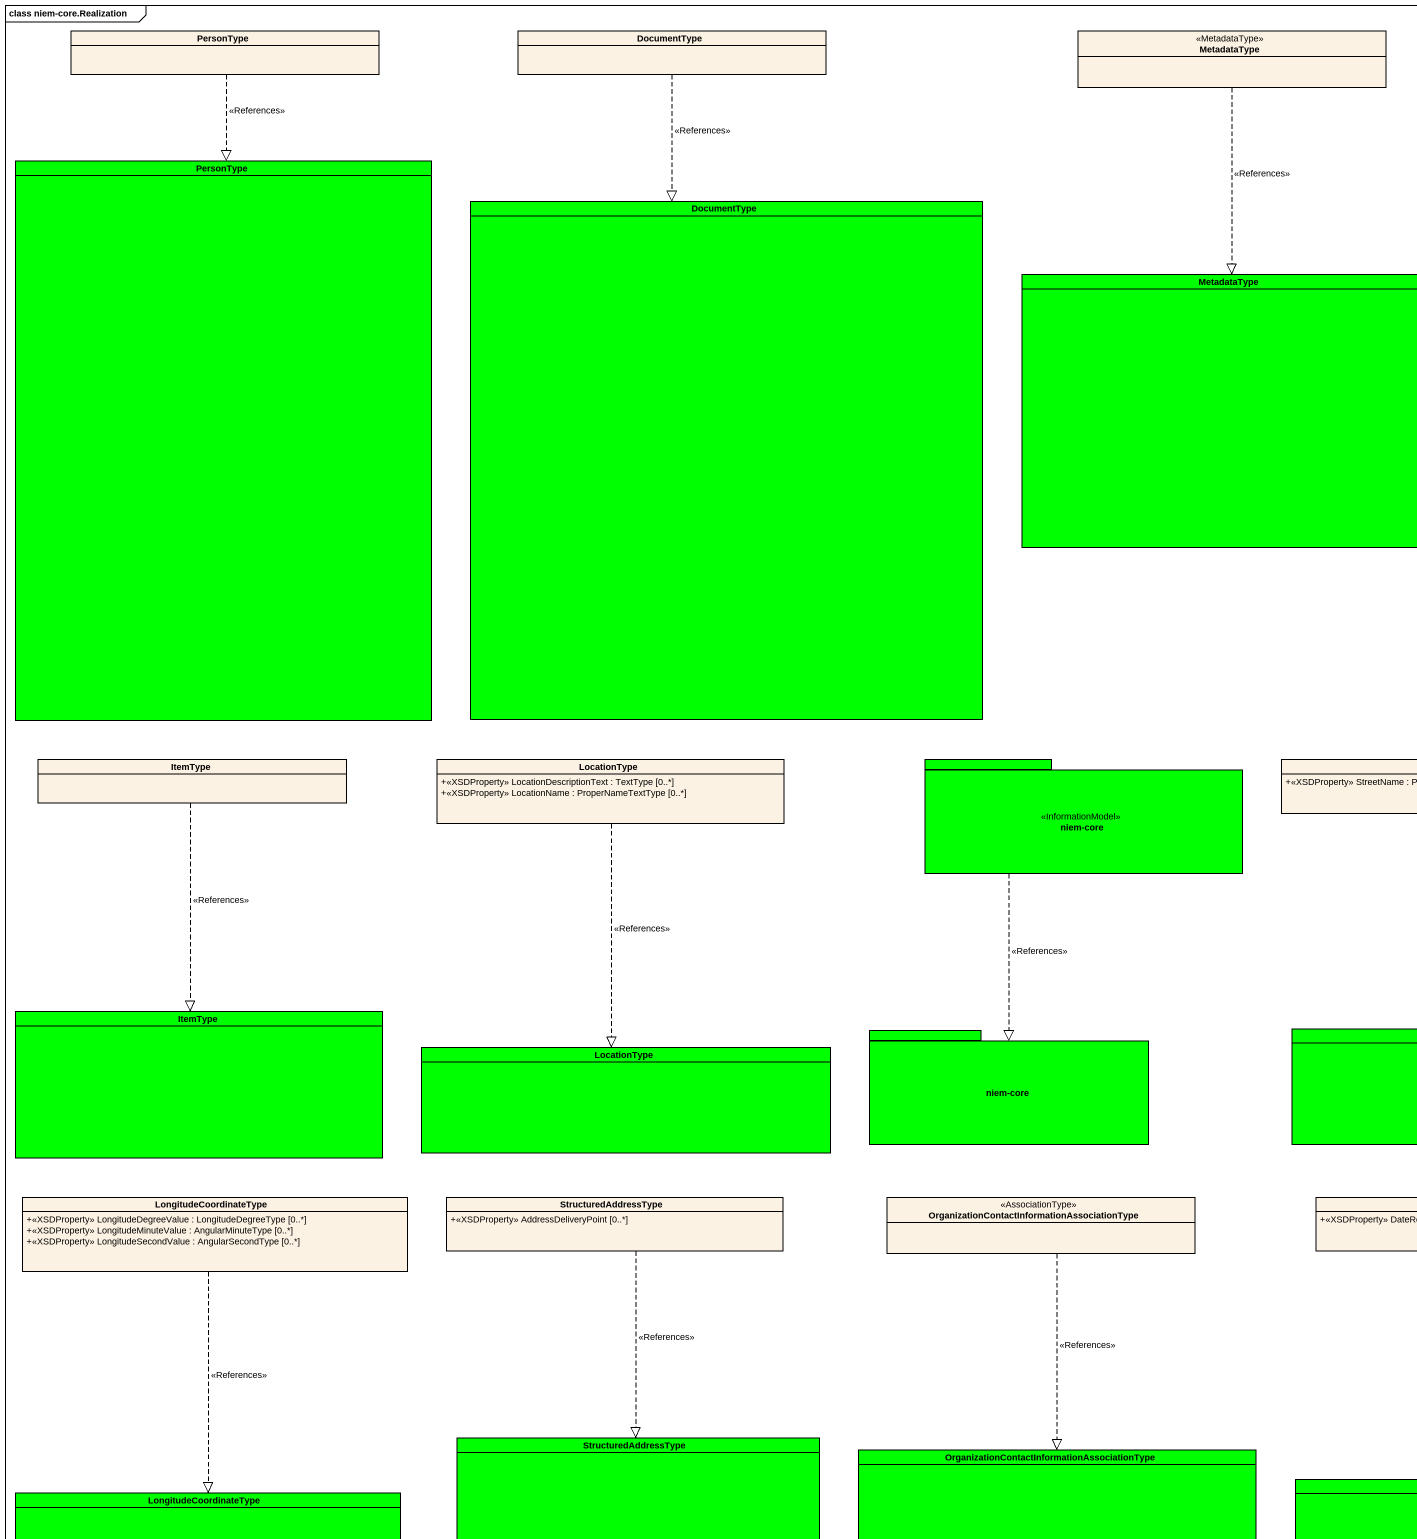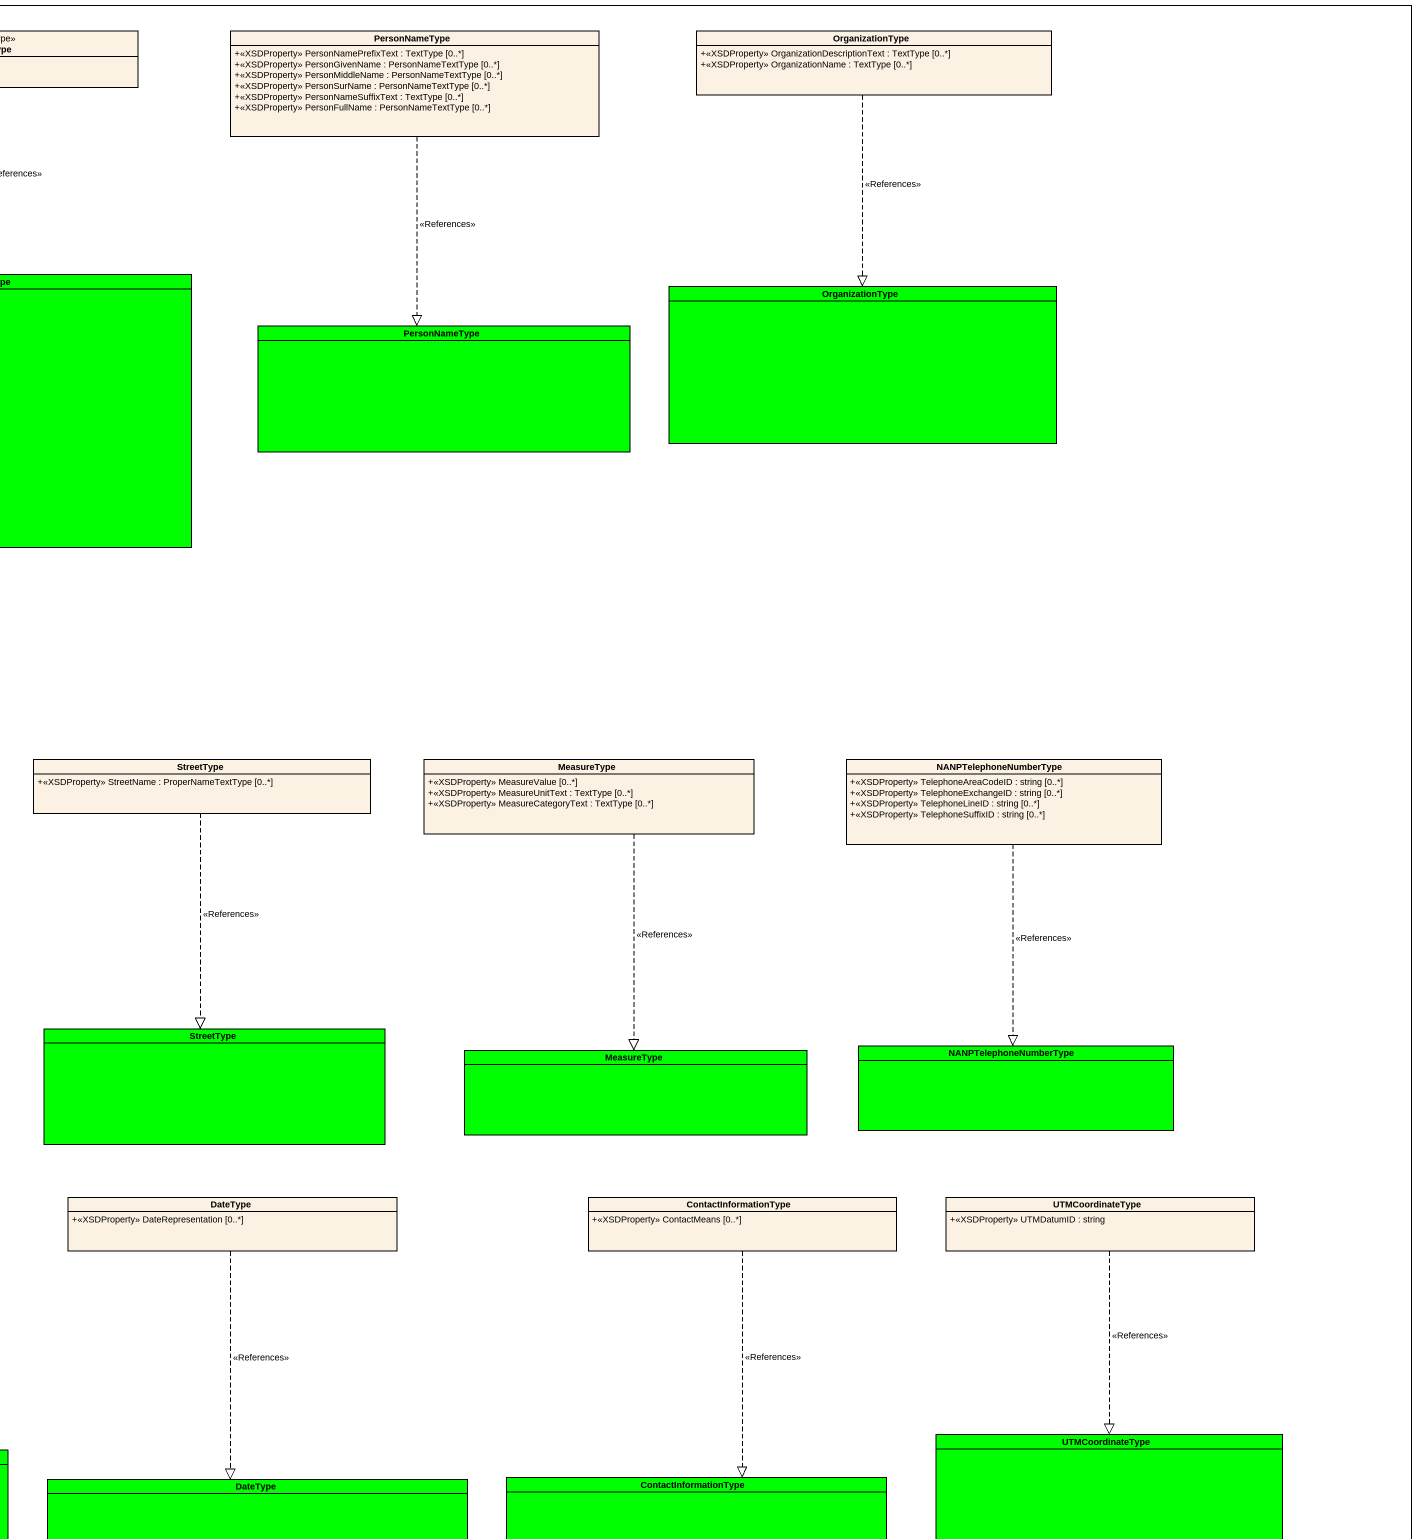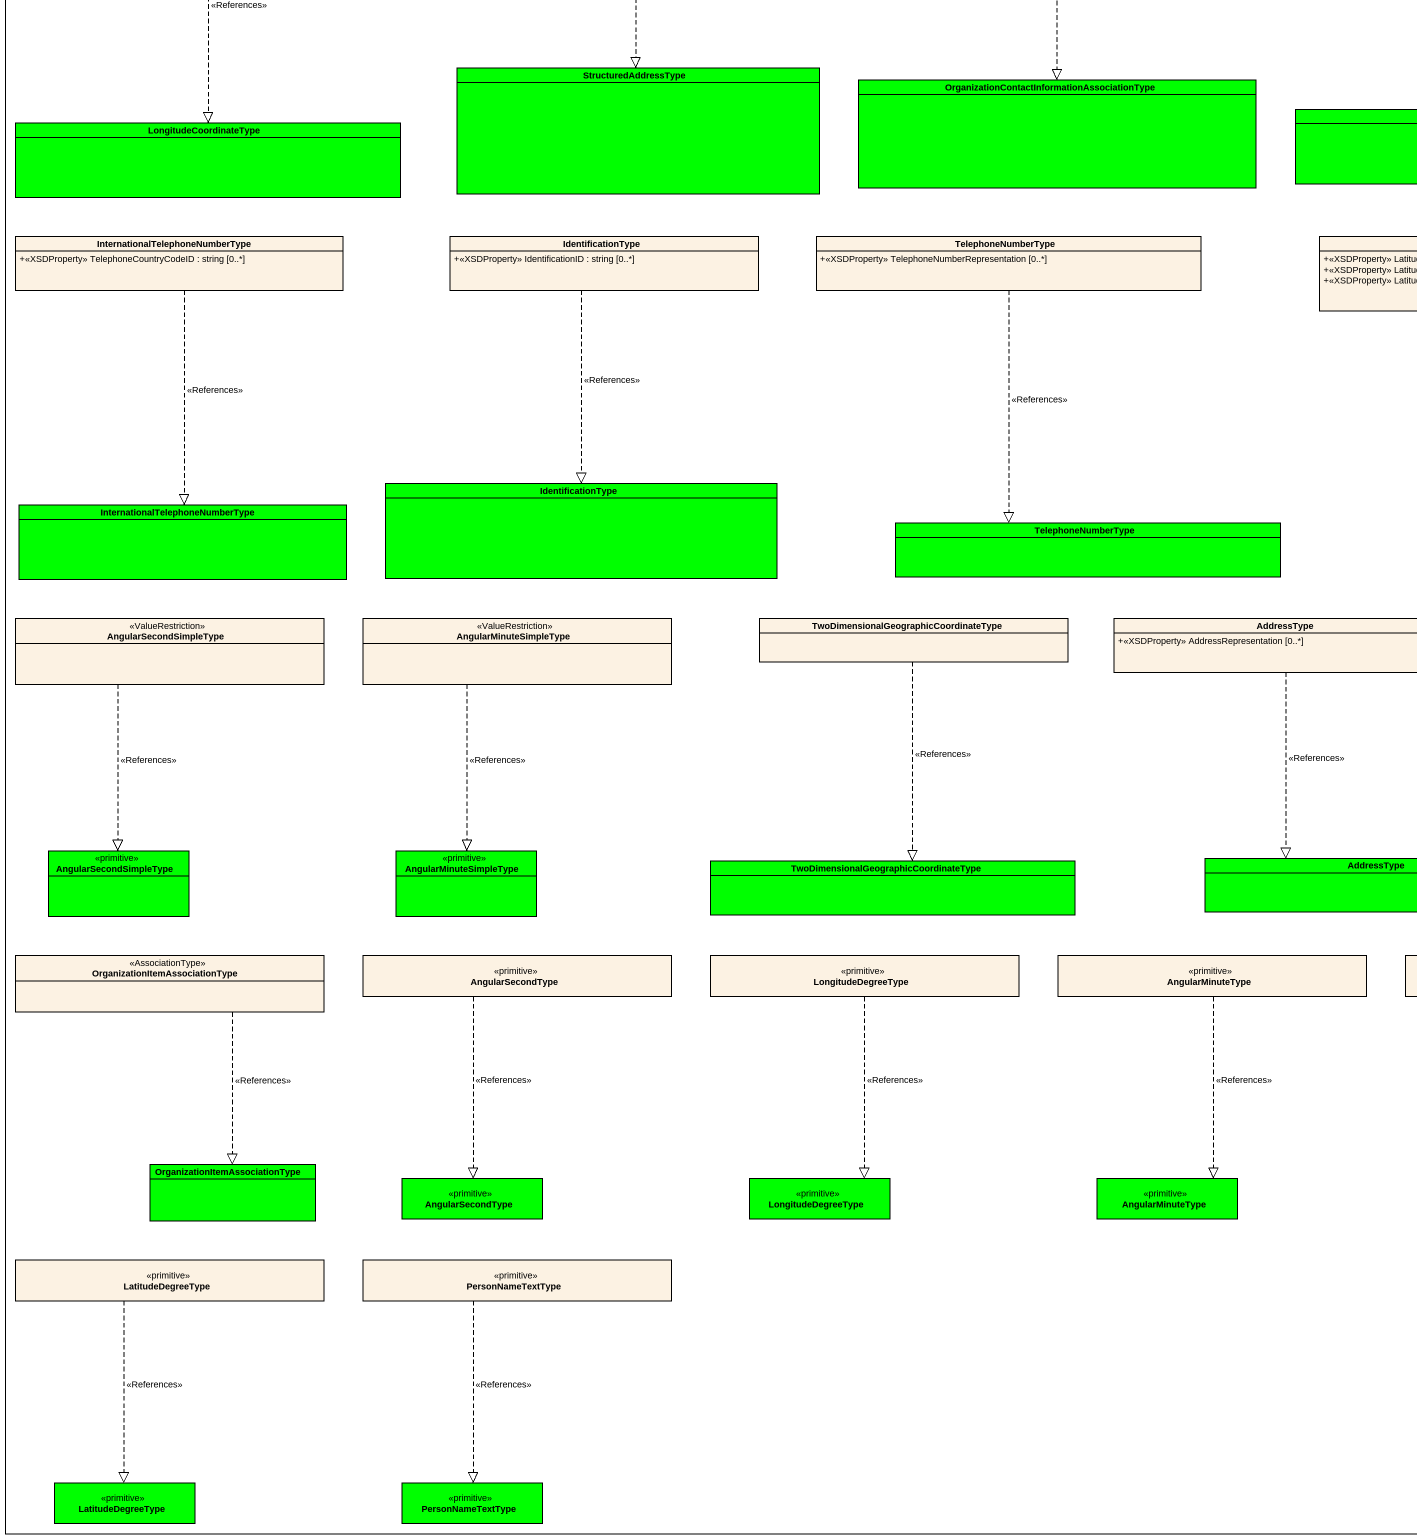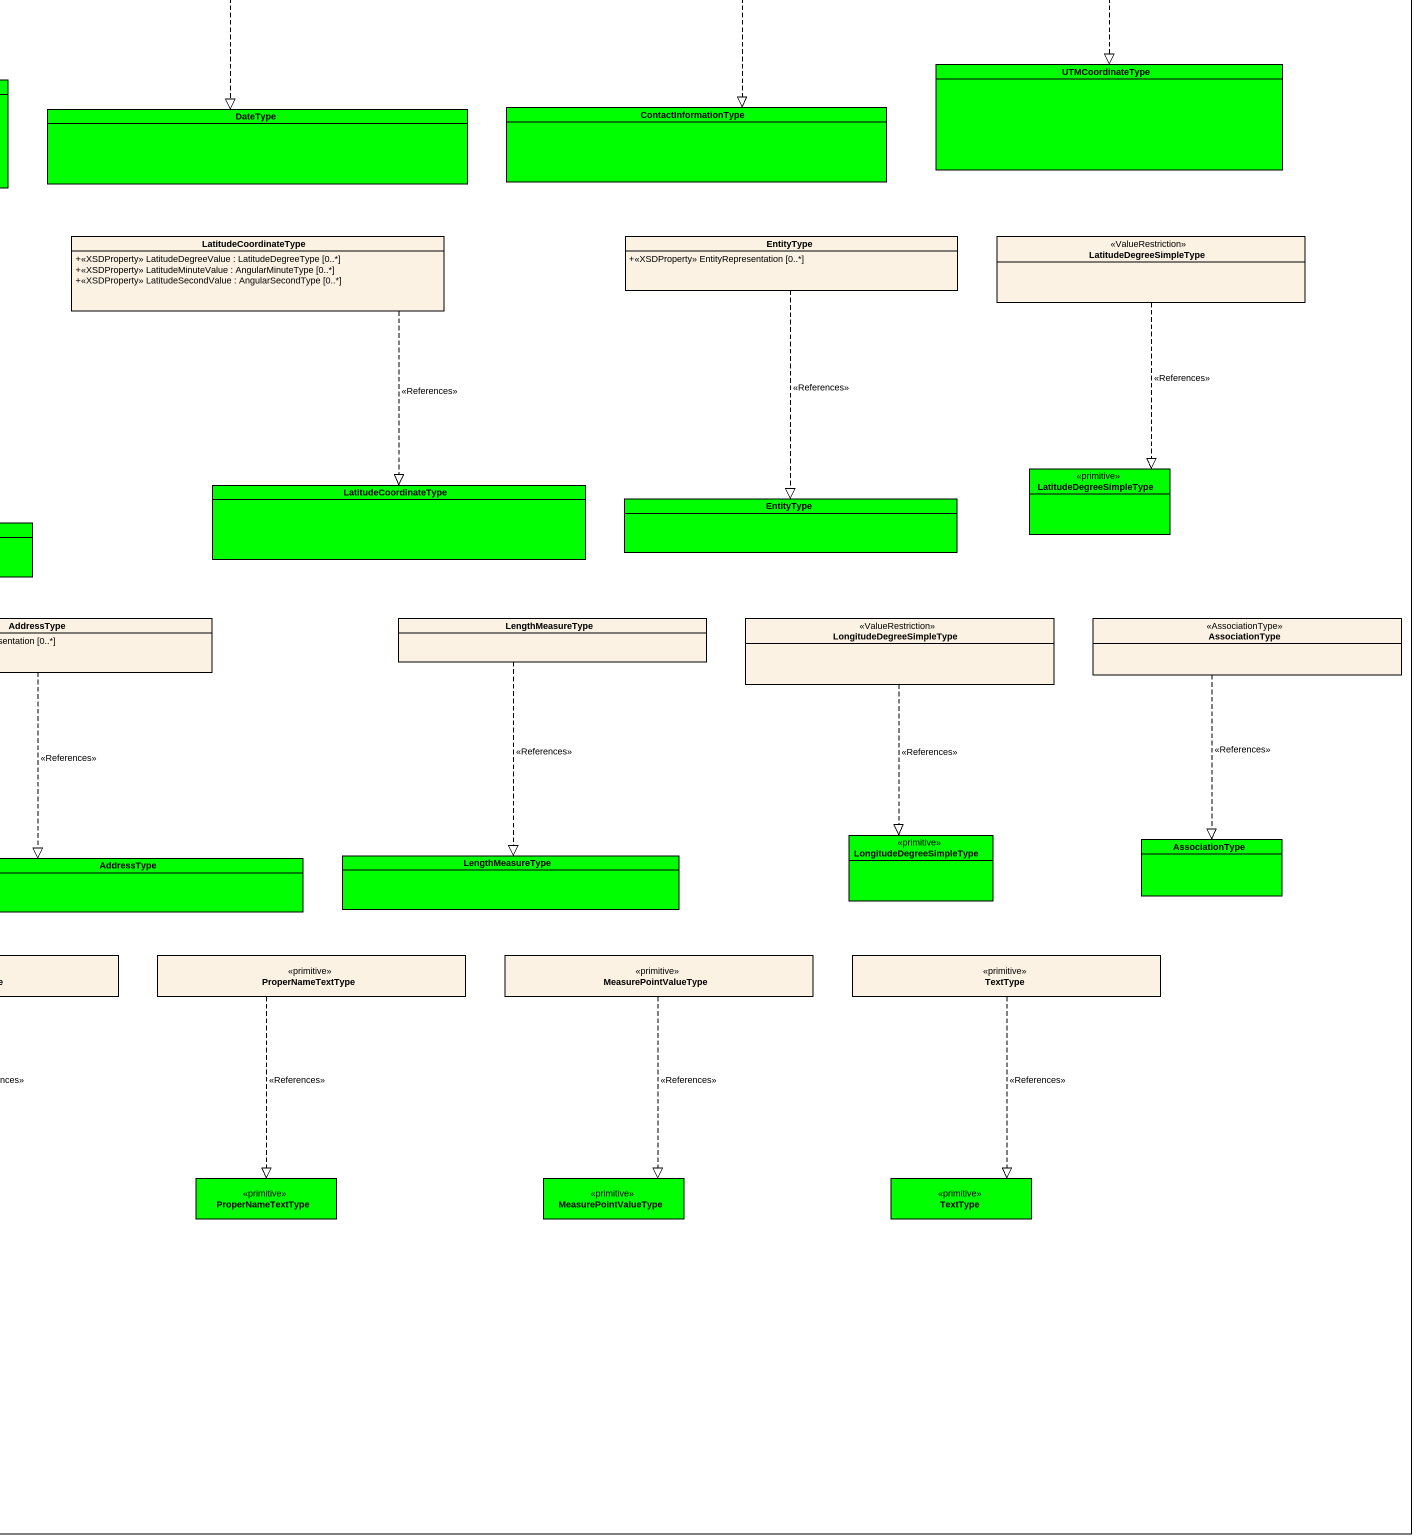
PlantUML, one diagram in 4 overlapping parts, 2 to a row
@startuml
mainframe class niem-core.Realization
hide circle
hide empty members
skinparam classAttributeIconSize 0
class PersonType
class DocumentType
class MetadataType <<MetadataType>>
class PersonNameType {
  +<<XSDProperty>> PersonNamePrefixText : TextType [0..*]
  +<<XSDProperty>> PersonGivenName : PersonNameTextType [0..*]
  +<<XSDProperty>> PersonMiddleName : PersonNameTextType [0..*]
  +<<XSDProperty>> PersonSurName : PersonNameTextType [0..*]
  +<<XSDProperty>> PersonNameSuffixText : TextType [0..*]
  +<<XSDProperty>> PersonFullName : PersonNameTextType [0..*]
}
class OrganizationType {
  +<<XSDProperty>> OrganizationDescriptionText : TextType [0..*]
  +<<XSDProperty>> OrganizationName : TextType [0..*]
}
class "PersonType" as PersonType_2 #00FF00
class "DocumentType" as DocumentType_2 #00FF00
class "MetadataType" as MetadataType_2 #00FF00
class "OrganizationType" as OrganizationType_2 #00FF00
class "PersonNameType" as PersonNameType_2 #00FF00
class ItemType
class LocationType {
  +<<XSDProperty>> LocationDescriptionText : TextType [0..*]
  +<<XSDProperty>> LocationName : ProperNameTextType [0..*]
}
package "niem-core" as niem_core <<InformationModel>> #00FF00 {
}
class StreetType {
  +<<XSDProperty>> StreetName : ProperNameTextType [0..*]
}
class MeasureType {
  +<<XSDProperty>> MeasureValue [0..*]
  +<<XSDProperty>> MeasureUnitText : TextType [0..*]
  +<<XSDProperty>> MeasureCategoryText : TextType [0..*]
}
class NANPTelephoneNumberType {
  +<<XSDProperty>> TelephoneAreaCodeID : string [0..*]
  +<<XSDProperty>> TelephoneExchangeID : string [0..*]
  +<<XSDProperty>> TelephoneLineID : string [0..*]
  +<<XSDProperty>> TelephoneSuffixID : string [0..*]
}
class "ItemType" as ItemType_2 #00FF00
class "LocationType" as LocationType_2 #00FF00
package "niem-core" as niem_core_2 #00FF00 {
}
class "StreetType" as StreetType_2 #00FF00
class "MeasureType" as MeasureType_2 #00FF00
class "NANPTelephoneNumberType" as NANPTelephoneNumberType_2 #00FF00
class LongitudeCoordinateType {
  +<<XSDProperty>> LongitudeDegreeValue : LongitudeDegreeType [0..*]
  +<<XSDProperty>> LongitudeMinuteValue : AngularMinuteType [0..*]
  +<<XSDProperty>> LongitudeSecondValue : AngularSecondType [0..*]
}
class StructuredAddressType {
  +<<XSDProperty>> AddressDeliveryPoint [0..*]
}
class "OrganizationContactInformationAssociationType" as OrganizationContactInformati <<AssociationType>>
class DateType {
  +<<XSDProperty>> DateRepresentation [0..*]
}
class ContactInformationType {
  +<<XSDProperty>> ContactMeans [0..*]
}
class UTMCoordinateType {
  +<<XSDProperty>> UTMDatumID : string
}
class "StructuredAddressType" as StructuredAddressType_2 #00FF00
class "UTMCoordinateType" as UTMCoordinateType_2 #00FF00
class "OrganizationContactInformationAssociationType" as OrganizationContactInformati_2 #00FF00
class "DateType" as DateType_2 #00FF00
class "ContactInformationType" as ContactInformationType_2 #00FF00
class "LongitudeCoordinateType" as LongitudeCoordinateType_2 #00FF00
class "InternationalTelephoneNumberType" as InternationalTelephoneNumber {
  +<<XSDProperty>> TelephoneCountryCodeID : string [0..*]
}
class IdentificationType {
  +<<XSDProperty>> IdentificationID : string [0..*]
}
class TelephoneNumberType {
  +<<XSDProperty>> TelephoneNumberRepresentation [0..*]
}
class LatitudeCoordinateType {
  +<<XSDProperty>> LatitudeDegreeValue : LatitudeDegreeType [0..*]
  +<<XSDProperty>> LatitudeMinuteValue : AngularMinuteType [0..*]
  +<<XSDProperty>> LatitudeSecondValue : AngularSecondType [0..*]
}
class EntityType {
  +<<XSDProperty>> EntityRepresentation [0..*]
}
class LatitudeDegreeSimpleType <<ValueRestriction>>
class "IdentificationType" as IdentificationType_2 #00FF00
class "LatitudeCoordinateType" as LatitudeCoordinateType_2 #00FF00
class "LatitudeDegreeSimpleType" as LatitudeDegreeSimpleType_2 <<primitive>> #00FF00
class "InternationalTelephoneNumberType" as InternationalTelephoneNumber_2 #00FF00
class "TelephoneNumberType" as TelephoneNumberType_2 #00FF00
class "EntityType" as EntityType_2 #00FF00
class AngularSecondSimpleType <<ValueRestriction>>
class AngularMinuteSimpleType <<ValueRestriction>>
class "TwoDimensionalGeographicCoordinateType" as TwoDimensionalGeographicCoor
class AddressType {
  +<<XSDProperty>> AddressRepresentation [0..*]
}
class LengthMeasureType
class LongitudeDegreeSimpleType <<ValueRestriction>>
class AssociationType <<AssociationType>>
class "LongitudeDegreeSimpleType" as LongitudeDegreeSimpleType_2 <<primitive>> #00FF00
class "AssociationType" as AssociationType_2 #00FF00
class "AngularSecondSimpleType" as AngularSecondSimpleType_2 <<primitive>> #00FF00
class "AngularMinuteSimpleType" as AngularMinuteSimpleType_2 <<primitive>> #00FF00
class "TwoDimensionalGeographicCoordinateType" as TwoDimensionalGeographicCoor_2 #00FF00
class "AddressType" as AddressType_2 #00FF00
class "LengthMeasureType" as LengthMeasureType_2 #00FF00
class "OrganizationItemAssociationType" as OrganizationItemAssociationT <<AssociationType>>
class AngularSecondType <<primitive>>
class LongitudeDegreeType <<primitive>>
class AngularMinuteType <<primitive>>
class ProperNameTextType <<primitive>>
class MeasurePointValueType <<primitive>>
class TextType <<primitive>>
class "OrganizationItemAssociationType" as OrganizationItemAssociationT_2 #00FF00
class "AngularSecondType" as AngularSecondType_2 <<primitive>> #00FF00
class "LongitudeDegreeType" as LongitudeDegreeType_2 <<primitive>> #00FF00
class "AngularMinuteType" as AngularMinuteType_2 <<primitive>> #00FF00
class "ProperNameTextType" as ProperNameTextType_2 <<primitive>> #00FF00
class "MeasurePointValueType" as MeasurePointValueType_2 <<primitive>> #00FF00
class "TextType" as TextType_2 <<primitive>> #00FF00
class LatitudeDegreeType <<primitive>>
class PersonNameTextType <<primitive>>
class "LatitudeDegreeType" as LatitudeDegreeType_2 <<primitive>> #00FF00
class "PersonNameTextType" as PersonNameTextType_2 <<primitive>> #00FF00
PersonType ..|> PersonType_2 : <<References>>
DocumentType ..|> DocumentType_2 : <<References>>
MetadataType ..|> MetadataType_2 : <<References>>
PersonNameType ..|> PersonNameType_2 : <<References>>
OrganizationType ..|> OrganizationType_2 : <<References>>
ItemType ..|> ItemType_2 : <<References>>
LocationType ..|> LocationType_2 : <<References>>
niem_core ..|> niem_core_2 : <<References>>
StreetType ..|> StreetType_2 : <<References>>
MeasureType ..|> MeasureType_2 : <<References>>
NANPTelephoneNumberType ..|> NANPTelephoneNumberType_2 : <<References>>
LongitudeCoordinateType ..|> LongitudeCoordinateType_2 : <<References>>
StructuredAddressType ..|> StructuredAddressType_2 : <<References>>
OrganizationContactInformati ..|> OrganizationContactInformati_2 : <<References>>
DateType ..|> DateType_2 : <<References>>
ContactInformationType ..|> ContactInformationType_2 : <<References>>
UTMCoordinateType ..|> UTMCoordinateType_2 : <<References>>
InternationalTelephoneNumber ..|> InternationalTelephoneNumber_2 : <<References>>
IdentificationType ..|> IdentificationType_2 : <<References>>
TelephoneNumberType ..|> TelephoneNumberType_2 : <<References>>
LatitudeCoordinateType ..|> LatitudeCoordinateType_2 : <<References>>
EntityType ..|> EntityType_2 : <<References>>
LatitudeDegreeSimpleType ..|> LatitudeDegreeSimpleType_2 : <<References>>
AngularSecondSimpleType ..|> AngularSecondSimpleType_2 : <<References>>
AngularMinuteSimpleType ..|> AngularMinuteSimpleType_2 : <<References>>
TwoDimensionalGeographicCoor ..|> TwoDimensionalGeographicCoor_2 : <<References>>
AddressType ..|> AddressType_2 : <<References>>
LengthMeasureType ..|> LengthMeasureType_2 : <<References>>
LongitudeDegreeSimpleType ..|> LongitudeDegreeSimpleType_2 : <<References>>
AssociationType ..|> AssociationType_2 : <<References>>
OrganizationItemAssociationT ..|> OrganizationItemAssociationT_2 : <<References>>
AngularSecondType ..|> AngularSecondType_2 : <<References>>
LongitudeDegreeType ..|> LongitudeDegreeType_2 : <<References>>
AngularMinuteType ..|> AngularMinuteType_2 : <<References>>
ProperNameTextType ..|> ProperNameTextType_2 : <<References>>
MeasurePointValueType ..|> MeasurePointValueType_2 : <<References>>
TextType ..|> TextType_2 : <<References>>
LatitudeDegreeType ..|> LatitudeDegreeType_2 : <<References>>
PersonNameTextType ..|> PersonNameTextType_2 : <<References>>
@enduml
